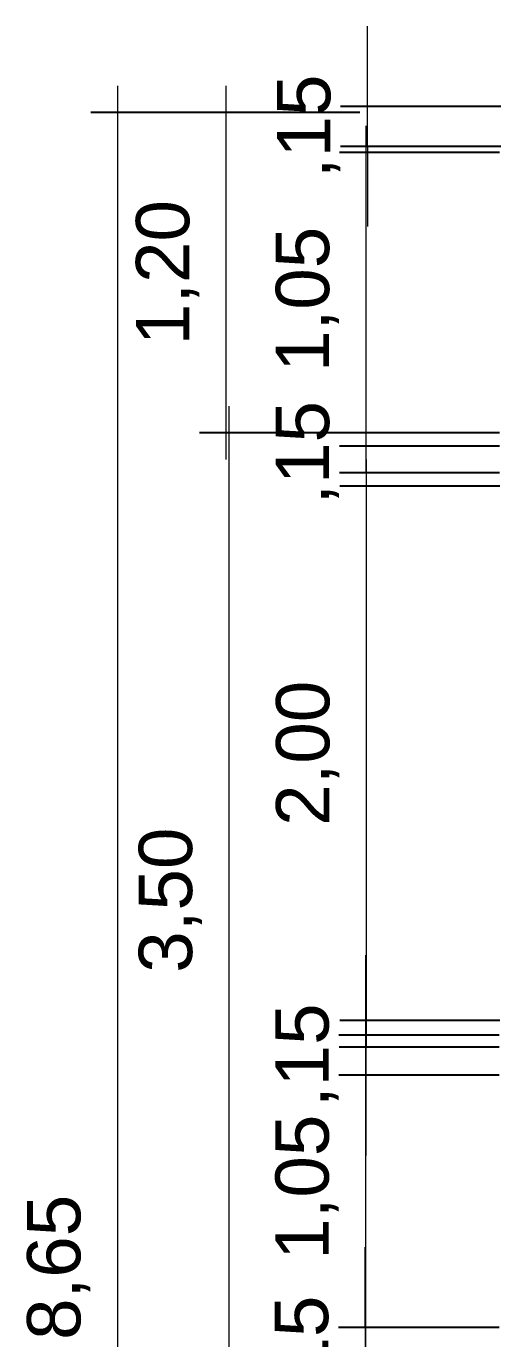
# Model space of a CAD drawing. Header units: metres. Extents: x -81278067020 to 164, y -22607194416 to 57.
# Drawn here: x -81278031.702189 to -81278031.700411, y -22607171.053112 to -22607171.048197 of the extents above; entities that cross this region are included whole.
import ezdxf

# ---------------------------------------------------------------- set-up
doc = ezdxf.new("R2010")
doc.units = ezdxf.units.M
doc.header["$LTSCALE"] = 0.25
doc.layers.add('ARQ_COTA_AZUL', color=5, linetype='Continuous', lineweight=20, true_color=0x0000ff)
doc.layers.add('ARQ_PISO', color=1, linetype='Continuous')
doc.styles.add('cota', font='arial.ttf')
doc.dimstyles.new('Info 01 - annot', dxfattribs={"dimtxt": 2, "dimasz": 3, "dimexe": 1, "dimexo": 1, "dimgap": 1, "dimtad": 1, "dimzin": 4, "dimtxsty": 'cota', "dimblk": 'DOTSMALL', "dimcen": 2, "dimdle": 1, "dimclrd": 256, "dimclre": 256, "dimclrt": 1, "dimazin": 2, "dimtfac": 0.09, "dimtix": 1, "dimtmove": 2, "dimatfit": 2, "dimfxl": 5, "dimfxlon": 1, "dimtolj": 1, "dimtzin": 4, "dimlwd": -1, "dimarcsym": 1})

# ---------------------------------------------------------------- blocks, each defined once
blk = doc.blocks.new('_DotSmall')
at = {"color": 0, "linetype": 'ByBlock', "const_width": 0.5}
blk.add_lwpolyline([(-0.0625, 0, 1), (0.0625, 0, 1)], format="xyb", close=True, dxfattribs=at)
blk = doc.blocks.new('*D251')
at = {"layer": 'ARQ_COTA_AZUL', "transparency": 16777216}
blk.add_line((-81278067.0556802, -22607194.4240452), (-81278067.0556802, -22607194.4328952), dxfattribs=at)
at = {"layer": 'ARQ_COTA_AZUL', "lineweight": -2, "transparency": 16777216}
for p, q in [((-81278067.0551802, -22607194.4241452), (-81278067.0557802, -22607194.4241452)), ((-81278067.0551802, -22607194.4327952), (-81278067.0557802, -22607194.4327952))]:
    blk.add_line(p, q, dxfattribs=at)
at = {"layer": 'ARQ_COTA_AZUL', "transparency": 16777216, "xscale": 0.3, "yscale": 0.3, "zscale": 0.3}
for p, rotation in [((-81278067055.6802216, -22607194424.1452293), 90), ((-81278067055.6802216, -22607194432.7952309), 270)]:
    blk.add_blockref('_DotSmall', p, dxfattribs=dict(at, rotation=rotation))
at = {"layer": 'ARQ_COTA_AZUL', "color": 1, "transparency": 16777216, "insert": (-81278067.0559004, -22607194.4284702), "char_height": 0.0002, "attachment_point": 5, "rotation": 90, "style": 'cota'}
blk.add_mtext('\\A1;8,65', dxfattribs=at)
blk = doc.blocks.new('*D258')
at = {"layer": 'ARQ_COTA_AZUL', "transparency": 16777216}
blk.add_line((-81278067.0552722, -22607194.4254452), (-81278067.0552722, -22607194.4240452), dxfattribs=at)
at = {"layer": 'ARQ_COTA_AZUL', "lineweight": -2, "transparency": 16777216}
for p, q in [((-81278067.0547722, -22607194.4241452), (-81278067.0553722, -22607194.4241452)), ((-81278067.0547722, -22607194.4253452), (-81278067.0553722, -22607194.4253452))]:
    blk.add_line(p, q, dxfattribs=at)
at = {"layer": 'ARQ_COTA_AZUL', "transparency": 16777216, "xscale": 0.3, "yscale": 0.3, "zscale": 0.3}
for p, rotation in [((-81278067055.2721863, -22607194424.1452293), 90), ((-81278067055.2721863, -22607194425.3452301), 270)]:
    blk.add_blockref('_DotSmall', p, dxfattribs=dict(at, rotation=rotation))
at = {"layer": 'ARQ_COTA_AZUL', "color": 1, "transparency": 16777216, "insert": (-81278067.0554924, -22607194.4247452), "char_height": 0.0002, "attachment_point": 5, "rotation": 90, "style": 'cota'}
blk.add_mtext('\\A1;1,20', dxfattribs=at)
blk = doc.blocks.new('*D263')
at = {"layer": 'ARQ_COTA_AZUL', "transparency": 16777216}
for p, q in [((-81278067.0547517, -22607194.4286952), (-81278067.0547517, -22607194.4283952)), ((-81278067.0547517, -22607194.4286952), (-81278067.0547517, -22607194.4288452)), ((-81278067.0547517, -22607194.4288452), (-81278067.0547517, -22607194.4291452))]:
    blk.add_line(p, q, dxfattribs=at)
at = {"layer": 'ARQ_COTA_AZUL', "lineweight": -2, "transparency": 16777216}
for p, q in [((-81278067.0542517, -22607194.4286952), (-81278067.0548517, -22607194.4286952)), ((-81278067.0542517, -22607194.4288452), (-81278067.0548517, -22607194.4288452))]:
    blk.add_line(p, q, dxfattribs=at)
at = {"layer": 'ARQ_COTA_AZUL', "transparency": 16777216, "xscale": 0.3, "yscale": 0.3, "zscale": 0.3}
for p, rotation in [((-81278067054.7517242, -22607194428.6952286), 270), ((-81278067054.7517242, -22607194428.8452301), 90)]:
    blk.add_blockref('_DotSmall', p, dxfattribs=dict(at, rotation=rotation))
at = {"layer": 'ARQ_COTA_AZUL', "color": 1, "transparency": 16777216, "insert": (-81278067.0549719, -22607194.4287702), "char_height": 0.0002, "attachment_point": 5, "rotation": 90, "style": 'cota'}
blk.add_mtext('\\A1;,15', dxfattribs=at)
blk = doc.blocks.new('*D264')
at = {"layer": 'ARQ_COTA_AZUL', "transparency": 16777216}
blk.add_line((-81278067.0547496, -22607194.4287952), (-81278067.0547496, -22607194.4275452), dxfattribs=at)
at = {"layer": 'ARQ_COTA_AZUL', "lineweight": -2, "transparency": 16777216}
for p, q in [((-81278067.0542496, -22607194.4276452), (-81278067.0548496, -22607194.4276452)), ((-81278067.0542496, -22607194.4286952), (-81278067.0548496, -22607194.4286952))]:
    blk.add_line(p, q, dxfattribs=at)
at = {"layer": 'ARQ_COTA_AZUL', "transparency": 16777216, "xscale": 0.3, "yscale": 0.3, "zscale": 0.3}
for p, rotation in [((-81278067054.7496033, -22607194427.6452293), 90), ((-81278067054.7496033, -22607194428.6952286), 270)]:
    blk.add_blockref('_DotSmall', p, dxfattribs=dict(at, rotation=rotation))
at = {"layer": 'ARQ_COTA_AZUL', "color": 1, "transparency": 16777216, "insert": (-81278067.0549698, -22607194.4281702), "char_height": 0.0002, "attachment_point": 5, "rotation": 90, "style": 'cota'}
blk.add_mtext('\\A1;1,05', dxfattribs=at)
blk = doc.blocks.new('*D265')
at = {"layer": 'ARQ_COTA_AZUL', "transparency": 16777216}
for p, q in [((-81278067.05475, -22607194.4276009), (-81278067.05475, -22607194.4273009)), ((-81278067.05475, -22607194.4276009), (-81278067.05475, -22607194.4277509)), ((-81278067.05475, -22607194.4277509), (-81278067.05475, -22607194.4280509))]:
    blk.add_line(p, q, dxfattribs=at)
at = {"layer": 'ARQ_COTA_AZUL', "lineweight": -2, "transparency": 16777216}
for p, q in [((-81278067.05425, -22607194.4276009), (-81278067.05485, -22607194.4276009)), ((-81278067.05425, -22607194.4277509), (-81278067.05485, -22607194.4277509))]:
    blk.add_line(p, q, dxfattribs=at)
at = {"layer": 'ARQ_COTA_AZUL', "transparency": 16777216, "xscale": 0.3, "yscale": 0.3, "zscale": 0.3}
for p, rotation in [((-81278067054.7499695, -22607194427.6009407), 270), ((-81278067054.7499695, -22607194427.7509384), 90)]:
    blk.add_blockref('_DotSmall', p, dxfattribs=dict(at, rotation=rotation))
at = {"layer": 'ARQ_COTA_AZUL', "color": 1, "transparency": 16777216, "insert": (-81278067.0549701, -22607194.4276759), "char_height": 0.0002, "attachment_point": 5, "rotation": 90, "style": 'cota'}
blk.add_mtext('\\A1;,15', dxfattribs=at)
blk = doc.blocks.new('*D266')
at = {"layer": 'ARQ_COTA_AZUL', "transparency": 16777216}
blk.add_line((-81278067.0547481, -22607194.4254952), (-81278067.0547481, -22607194.4241952), dxfattribs=at)
at = {"layer": 'ARQ_COTA_AZUL', "lineweight": -2, "transparency": 16777216}
for p, q in [((-81278067.0542481, -22607194.4242952), (-81278067.0548481, -22607194.4242952)), ((-81278067.0542481, -22607194.4253952), (-81278067.0548481, -22607194.4253952))]:
    blk.add_line(p, q, dxfattribs=at)
at = {"layer": 'ARQ_COTA_AZUL', "transparency": 16777216, "xscale": 0.3, "yscale": 0.3, "zscale": 0.3}
for p, rotation in [((-81278067054.7480927, -22607194424.2952309), 90), ((-81278067054.7480927, -22607194425.3952293), 270)]:
    blk.add_blockref('_DotSmall', p, dxfattribs=dict(at, rotation=rotation))
at = {"layer": 'ARQ_COTA_AZUL', "color": 1, "transparency": 16777216, "insert": (-81278067.0549683, -22607194.4248452), "char_height": 0.0002, "attachment_point": 5, "rotation": 90, "style": 'cota'}
blk.add_mtext('\\A1;1,05', dxfattribs=at)
blk = doc.blocks.new('*D267')
at = {"layer": 'ARQ_COTA_AZUL', "transparency": 16777216}
for p, q in [((-81278067.0547438, -22607194.4241225), (-81278067.0547438, -22607194.4238225)), ((-81278067.0547438, -22607194.4242725), (-81278067.0547438, -22607194.4241225)), ((-81278067.0547438, -22607194.4242725), (-81278067.0547438, -22607194.4245725))]:
    blk.add_line(p, q, dxfattribs=at)
at = {"layer": 'ARQ_COTA_AZUL', "lineweight": -2, "transparency": 16777216}
for p, q in [((-81278067.0542437, -22607194.4241225), (-81278067.0548438, -22607194.4241225)), ((-81278067.0542437, -22607194.4242725), (-81278067.0548438, -22607194.4242725))]:
    blk.add_line(p, q, dxfattribs=at)
at = {"layer": 'ARQ_COTA_AZUL', "transparency": 16777216, "xscale": 0.3, "yscale": 0.3, "zscale": 0.3}
for p, rotation in [((-81278067054.7437439, -22607194424.1225319), 270), ((-81278067054.7437439, -22607194424.2725296), 90)]:
    blk.add_blockref('_DotSmall', p, dxfattribs=dict(at, rotation=rotation))
at = {"layer": 'ARQ_COTA_AZUL', "color": 1, "transparency": 16777216, "insert": (-81278067.0549639, -22607194.4241975), "char_height": 0.0002, "attachment_point": 5, "rotation": 90, "style": 'cota'}
blk.add_mtext('\\A1;,15', dxfattribs=at)
blk = doc.blocks.new('*D253')
at = {"layer": 'ARQ_COTA_AZUL', "transparency": 16777216}
blk.add_line((-81278067.0552616, -22607194.4289452), (-81278067.0552616, -22607194.4252452), dxfattribs=at)
at = {"layer": 'ARQ_COTA_AZUL', "lineweight": -2, "transparency": 16777216}
for p, q in [((-81278067.0547616, -22607194.4253452), (-81278067.0553616, -22607194.4253452)), ((-81278067.0547616, -22607194.4288452), (-81278067.0553616, -22607194.4288452))]:
    blk.add_line(p, q, dxfattribs=at)
at = {"layer": 'ARQ_COTA_AZUL', "transparency": 16777216, "xscale": 0.3, "yscale": 0.3, "zscale": 0.3}
for p, rotation in [((-81278067055.2616425, -22607194425.3452301), 90), ((-81278067055.2616425, -22607194428.8452301), 270)]:
    blk.add_blockref('_DotSmall', p, dxfattribs=dict(at, rotation=rotation))
at = {"layer": 'ARQ_COTA_AZUL', "color": 1, "transparency": 16777216, "insert": (-81278067.0554818, -22607194.4270952), "char_height": 0.0002, "attachment_point": 5, "rotation": 90, "style": 'cota'}
blk.add_mtext('\\A1;3,50', dxfattribs=at)
blk = doc.blocks.new('*D254')
at = {"layer": 'ARQ_COTA_AZUL', "transparency": 16777216}
for p, q in [((-81278067.0547481, -22607194.4253452), (-81278067.0547481, -22607194.4250452)), ((-81278067.0547481, -22607194.4254952), (-81278067.0547481, -22607194.4253452)), ((-81278067.0547481, -22607194.4254952), (-81278067.0547481, -22607194.4257952))]:
    blk.add_line(p, q, dxfattribs=at)
at = {"layer": 'ARQ_COTA_AZUL', "lineweight": -2, "transparency": 16777216}
for p, q in [((-81278067.0542481, -22607194.4253452), (-81278067.0548481, -22607194.4253452)), ((-81278067.0542481, -22607194.4254952), (-81278067.0548481, -22607194.4254952))]:
    blk.add_line(p, q, dxfattribs=at)
at = {"layer": 'ARQ_COTA_AZUL', "transparency": 16777216, "xscale": 0.3, "yscale": 0.3, "zscale": 0.3}
for p, rotation in [((-81278067054.7480927, -22607194425.3452301), 270), ((-81278067054.7480927, -22607194425.4952316), 90)]:
    blk.add_blockref('_DotSmall', p, dxfattribs=dict(at, rotation=rotation))
at = {"layer": 'ARQ_COTA_AZUL', "color": 1, "transparency": 16777216, "insert": (-81278067.0549683, -22607194.4254202), "char_height": 0.0002, "attachment_point": 5, "rotation": 90, "style": 'cota'}
blk.add_mtext('\\A1;,15', dxfattribs=at)
blk = doc.blocks.new('*D255')
at = {"layer": 'ARQ_COTA_AZUL', "transparency": 16777216}
blk.add_line((-81278067.0547473, -22607194.4276452), (-81278067.0547473, -22607194.4254452), dxfattribs=at)
at = {"layer": 'ARQ_COTA_AZUL', "lineweight": -2, "transparency": 16777216}
for p, q in [((-81278067.0542473, -22607194.4255452), (-81278067.0548473, -22607194.4255452)), ((-81278067.0542473, -22607194.4275452), (-81278067.0548473, -22607194.4275452))]:
    blk.add_line(p, q, dxfattribs=at)
at = {"layer": 'ARQ_COTA_AZUL', "transparency": 16777216, "xscale": 0.3, "yscale": 0.3, "zscale": 0.3}
for p, rotation in [((-81278067054.7472687, -22607194425.5452309), 90), ((-81278067054.7472687, -22607194427.5452309), 270)]:
    blk.add_blockref('_DotSmall', p, dxfattribs=dict(at, rotation=rotation))
at = {"layer": 'ARQ_COTA_AZUL', "color": 1, "transparency": 16777216, "insert": (-81278067.0549674, -22607194.4265452), "char_height": 0.0002, "attachment_point": 5, "rotation": 90, "style": 'cota'}
blk.add_mtext('\\A1;2,00', dxfattribs=at)
blk = doc.blocks.new('blocos_diversos')
at = {"layer": 'ARQ_COTA_AZUL'}
for base, p1, p2, picture, middle in [((-81278067.0547438, -22607194.4241225), (-81278067.0435494, -22607194.4242725), (-81278067.0435494, -22607194.4241225), '*D267', (-81278067.0549639, -22607194.4241975)), ((-81278067.0556802, -22607194.4327952), (-81278067.0525767, -22607194.4241452), (-81278067.0525767, -22607194.4327952), '*D251', (-81278067.0559004, -22607194.4284702)), ((-81278067.0547481, -22607194.4253452), (-81278067.0525767, -22607194.4254952), (-81278067.0525767, -22607194.4253452), '*D254', (-81278067.0549683, -22607194.4254202)), ((-81278067.0552616, -22607194.4253452), (-81278067.0525767, -22607194.4288452), (-81278067.0525767, -22607194.4253452), '*D253', (-81278067.0554818, -22607194.4270952)), ((-81278067.0547473, -22607194.4255452), (-81278067.0473267, -22607194.4275452), (-81278067.0473267, -22607194.4255452), '*D255', (-81278067.0549674, -22607194.4265452)), ((-81278067.05475, -22607194.4277509), (-81278067.047316, -22607194.4276009), (-81278067.047316, -22607194.4277509), '*D265', (-81278067.0549701, -22607194.4276759)), ((-81278067.0547496, -22607194.4276452), (-81278067.052978, -22607194.4286952), (-81278067.052978, -22607194.4276452), '*D264', (-81278067.0549698, -22607194.4281702)), ((-81278067.0547517, -22607194.4288452), (-81278067.0525767, -22607194.4286952), (-81278067.0525767, -22607194.4288452), '*D263', (-81278067.0549719, -22607194.4287702))]:
    dim = blk.add_linear_dim(base=base, p1=p1, p2=p2, angle=90, dimstyle='Info 01 - annot', dxfattribs=at)
    dim.commit()
    dim.dimension.update_dxf_attribs({"geometry": picture, "text_midpoint": middle})
for base, p1, p2, text, picture, middle in [((-81278067.0552722, -22607194.4241452), (-81278067.0452267, -22607194.4253452), (-81278067.0452267, -22607194.4241452), '1,20', '*D258', (-81278067.0554924, -22607194.4247452)), ((-81278067.0547481, -22607194.4242952), (-81278067.0435538, -22607194.4253952), (-81278067.0435538, -22607194.4242952), '1,05', '*D266', (-81278067.0549683, -22607194.4248452))]:
    dim = blk.add_linear_dim(base=base, p1=p1, p2=p2, angle=90, text=text, dimstyle='Info 01 - annot', dxfattribs=at)
    dim.commit()
    dim.dimension.update_dxf_attribs({"geometry": picture, "text_midpoint": middle})

msp = doc.modelspace()

# ---------------------------------------------------------------- block references
at = {"layer": 'ARQ_PISO'}
msp.add_blockref('blocos_diversos', (35.3538329, 23.3756253), dxfattribs=at)

doc.saveas('drawing.dxf')
